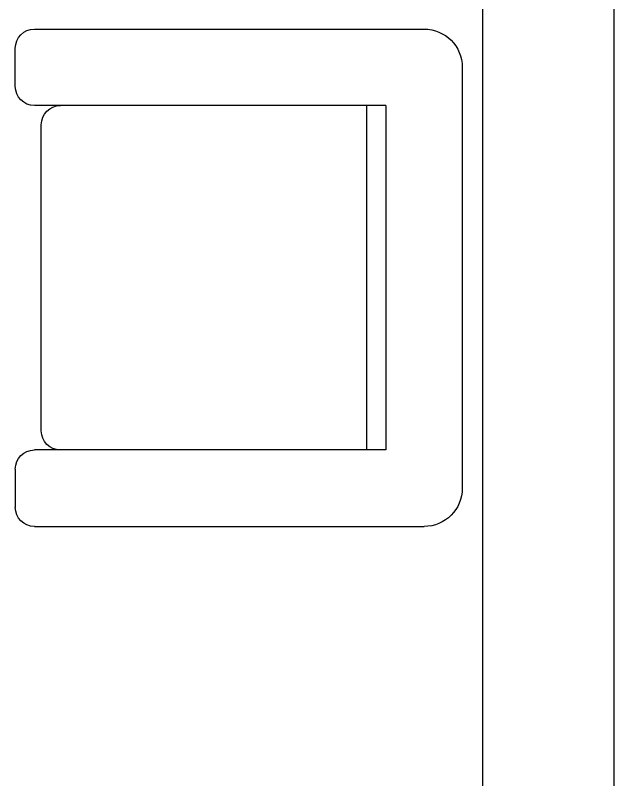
# Model space of a CAD drawing. Header units: inches. Extents: x 484217 to 497210, y -26946 to -21493.
# Drawn here: x 487967.2 to 488008.2, y -24985.7 to -24933.3 of the extents above; entities that cross this region are included whole.
import ezdxf

# ---------------------------------------------------------------- set-up
doc = ezdxf.new("R2010")
doc.units = ezdxf.units.IN
doc.header["$LTSCALE"] = 20
doc.header["$MEASUREMENT"] = 0
doc.layers.add('furniture', color=4, linetype='Continuous')
doc.layers.add('I-WALL-IN', color=3, linetype='Continuous')

# ---------------------------------------------------------------- blocks, each defined once
blk = doc.blocks.new('CH_13')
for p, q in [((275, 0), (-275, 0)), ((-325, -558.94), (-325, -50)), ((325, -558.94), (325, -50)), ((-225, -100), (-225, -558.94)), ((225, -100), (-225, -100)), ((225, -100), (225, -558.94)), ((225, -125), (-225, -125)), ((-200, -550), (200, -550)), ((-250, -583.94), (-300, -583.94)), ((250, -583.94), (300, -583.94))]:
    blk.add_line(p, q)
for centre, radius, start, end in [((-275, -50), 50, 90, 180), ((275, -50), 50, 0, 90), ((-200, -525), 25, 180, 270), ((200, -525), 25, 270, 0), ((-300, -558.94), 25, 180, 270), ((-250, -558.94), 25, 270, 0), ((250, -558.94), 25, 180, 270), ((300, -558.94), 25, 270, 0)]:
    blk.add_arc(centre, radius, start, end)

msp = doc.modelspace()

# ---------------------------------------------------------------- linework, layer by layer
at = {"layer": 'I-WALL-IN'}
for p, q in [((488008.237, -23928.783, 6.93), (488008.237, -25284.971, 6.93)), ((487999.237, -24893.471, 6.93), (487999.237, -25079.759, 6.93))]:
    msp.add_line(p, q, dxfattribs=at)

# ---------------------------------------------------------------- block references
at = {"layer": 'furniture', "extrusion": (0, 0, -1), "xscale": 0.05247266525166202, "yscale": 0.05247266525166202, "zscale": -0.05247266525166202, "rotation": 90}
msp.add_blockref('CH_13', (-487997.86, -24951.293), dxfattribs=at)

doc.saveas('drawing.dxf')
